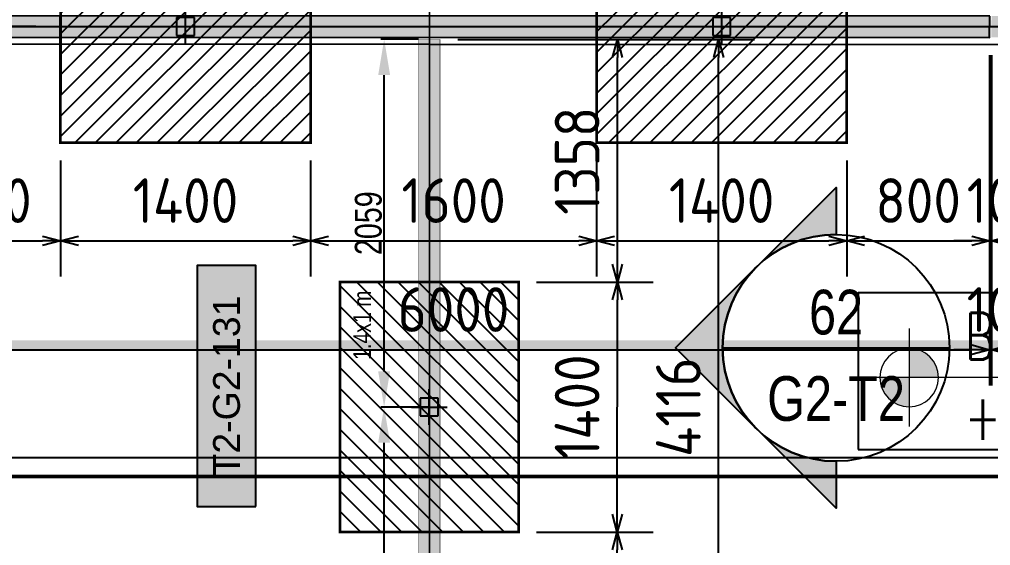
# Model space of a CAD drawing. Header units: centimetres. Extents: x -6122352 to 6876996, y -1694241 to 2592194.
# Drawn here: x 207490 to 212925, y -45092 to -42146 of the extents above; entities that cross this region are included whole.
import ezdxf
from ezdxf.enums import TextEntityAlignment as Align

# ---------------------------------------------------------------- set-up
doc = ezdxf.new("R2010")
doc.units = ezdxf.units.CM
doc.header["$MEASUREMENT"] = 0
doc.header["$PDMODE"] = 66
doc.header["$PDSIZE"] = 100
doc.linetypes.add('CENTER', pattern=[2, 1.25, -0.25, 0.25, -0.25])
doc.linetypes.add('DU23023_KAA_00_XX_M2_TR_KPTB_0024$0$DU23023_KAA_00_XX_M2_TR_XRBS_0024$0$PHANTOM2', pattern=[1.25, 0.625, -0.125, 0.125, -0.125, 0.125, -0.125])
doc.layers.get('Defpoints').update_dxf_attribs({"color": 255, "linetype": 'CENTER'})
for name, color, linetype in [('00-MI-DIM', 7, 'Continuous'), ('@MI-FOOTINGS', 7, 'Continuous'), ('@MI-MEP', 7, 'Continuous'), ('@MI-REF LAYER', 7, 'Continuous'), ('@MI-TYPE-02', 6, 'Continuous'), ('PANEL-TAGS', 7, 'Continuous'), ('XREF1$0$S-LEVELS', 2, 'Continuous'), ('XREF1$0$TYPICAL NEW PROFILE', 3, 'Continuous')]:
    doc.layers.add(name, color=color, linetype=linetype)
doc.layers.add('08-Compound Wall-2', color=6, linetype='Continuous', lineweight=25, true_color=0xff00ff)
doc.layers.add('23585-XR-AR-DAMAC PLOT LIMITS$0$1-End units', color=7, linetype='Continuous', lineweight=5, true_color=0xf8991e)
for name, color, linetype, lineweight in [('23585-XR-AR-DAMAC PLOT LIMITS$0$1-Mid units', 41, 'Continuous', 5), ('A-ANNO-TEXT', 3, 'Continuous', 25), ('XREF1$0$36-TAGLVL', 23, 'Continuous', 9)]:
    doc.layers.add(name, color=color, linetype=linetype, lineweight=lineweight)
doc.styles.add('Arial Narrow', font='ARIALN.TTF', dxfattribs={"width": 0.95, "height": 500})
doc.styles.add('JWC 1.50MM', font='GOTHIC.TTF', dxfattribs={"width": 0.8, "height": 1.5})
doc.styles.add('PANELTAG_STYLE', font='arial.ttf')
doc.styles.add('Schueco-BEMSTIL', font='isocpeur.ttf', dxfattribs={"width": 0.9})
doc.styles.add('XREF1$0$DLT_TEXT', font='romans.shx', dxfattribs={"width": 0.7})
doc.dimstyles.new('JWC - 1.5', dxfattribs={"dimtxt": 1.5, "dimasz": 2, "dimexe": 0.18, "dimexo": 0.06, "dimgap": 0.09, "dimtad": 1, "dimtoh": 1, "dimdec": 0, "dimzin": 0, "dimdsep": 46, "dimtxsty": 'JWC 1.50MM', "dimcen": 0.09, "dimclrd": 1, "dimclre": 1, "dimclrt": 2, "dimadec": 0, "dimazin": 0, "dimtfac": 1, "dimtdec": 0, "dimtofl": 0, "dimtmove": 0, "dimatfit": 3, "dimfxl": 30, "dimtolj": 1, "dimtzin": 0, "dimarcsym": 0})
doc.dimstyles.new('MI- JWC-TXT-2.5 MM', dxfattribs={"dimscale": 1.5, "dimtxt": 2.5, "dimasz": 1, "dimexe": 2, "dimexo": 1, "dimgap": 1, "dimtad": 1, "dimdec": 0, "dimdsep": 46, "dimtxsty": 'Schueco-BEMSTIL', "dimblk": 'OPEN30', "dimcen": 0, "dimdle": 2, "dimclrd": 140, "dimclre": 8, "dimclrt": 40, "dimadec": 0, "dimazin": 2, "dimtfac": 1, "dimtdec": 0, "dimtix": 1, "dimtmove": 2, "dimatfit": 3, "dimldrblk": 'OPEN', "dimfxl": 2, "dimlwd": -1, "dimlwe": -1, "dimarcsym": 0})

# ---------------------------------------------------------------- blocks, each defined once
blk = doc.blocks.new('23585-XR-AR-BOUNDARY WALLS AND SETBACKS')
at = {"layer": '08-Compound Wall-2'}
blk.add_lwpolyline([(496588.3159, 2769013.5148), (496570.6947, 2769029.661), (496564.5808, 2769022.9883), (496560.5274, 2769018.5645), (496556.4738, 2769014.1407), (496552.4204, 2769009.7169), (496548.367, 2769005.2931), (496542.2529, 2768998.6206), (496559.8743, 2768982.4745)], dxfattribs=at)
blk = doc.blocks.new('A$C9d9485f6')
at = {"layer": 'A-ANNO-TEXT', "rotation": 312.4881850805905}
blk.add_blockref('23585-XR-AR-BOUNDARY WALLS AND SETBACKS', (-2377088.5348, -1504219.2521), dxfattribs=at)
blk = doc.blocks.new('23585-XR-AR-DAMAC PLOT LIMITS')
at = {"layer": '23585-XR-AR-DAMAC PLOT LIMITS$0$1-End units', "color": 251, "true_color": 0x636466}
for points in [[(496564.5071, 2769023.0559), (496546.8119, 2769039.2697), (496552.9933, 2769046.0159), (496570.6885, 2769029.8023)], [(496564.5071, 2769023.0559), (496570.6885, 2769029.8023), (496588.3835, 2769013.5885), (496582.2021, 2769006.8421)]]:
    blk.add_lwpolyline(points, close=True, dxfattribs=at)
at = {"layer": '23585-XR-AR-DAMAC PLOT LIMITS$0$1-Mid units', "color": 251, "true_color": 0x636466}
for points in [[(496560.4537, 2769018.6321), (496542.7583, 2769034.8459), (496546.8119, 2769039.2697), (496564.5071, 2769023.0559)], [(496560.4537, 2769018.6321), (496564.5071, 2769023.0559), (496582.2021, 2769006.8421), (496578.1485, 2769002.4185)]]:
    blk.add_lwpolyline(points, close=True, dxfattribs=at)
blk = doc.blocks.new('A$Cf093b529')
at = {"layer": 'A-ANNO-TEXT'}
blk.add_blockref('23585-XR-AR-DAMAC PLOT LIMITS', (-495391.9901, -2768603.4419), dxfattribs=at)
blk = doc.blocks.new('A$C13dde150')
at = {"color": 1, "true_color": 0xeb0000, "const_width": 0.01}
blk.add_lwpolyline([(33.1502, 0.0001), (27.1502, 0.0001), (21.1502, 0), (15.1502, 0), (9.1501, 0.0001), (0.0001, 0.0001), (0, 24.0001), (9.1501, 24.0003), (15.1501, 24.0003), (21.1502, 24.0002), (27.1502, 24.0002), (33.1502, 24.0003), (42.3, 24.0002), (42.3001, 0.0001)], close=True, dxfattribs=at)
blk = doc.blocks.new('A$C4ad59038')
at = {"color": 1, "true_color": 0xeb0000, "const_width": 0.01}
blk.add_lwpolyline([(33.1764, 0.0367), (27.1764, 0.0303), (21.1764, 0.0236), (15.1764, 0.0169), (9.1764, 0.0102), (0.0265, 0), (0, 24), (9.1498, 24.01), (15.1498, 24.0167), (21.1498, 24.0234), (27.1499, 24.03), (33.1499, 24.0367), (42.3, 24.047), (42.3265, 0.047)], close=True, dxfattribs=at)
blk = doc.blocks.new('XREF1$0$LVL  ATTR')
at = {"color": 7}
blk.add_wipeout([(-0.3373, 0.3835), (1.8973, 0.3835), (1.8973, -0.4505), (-0.3373, -0.4505)], dxfattribs=at)
at = {"layer": 'XREF1$0$36-TAGLVL', "extrusion": (-4.88814e-07, 1.40652e-17, 1)}
h = blk.add_hatch(color=252, dxfattribs=at)
h.paths.add_polyline_path([(-0.0654, 0.1563, 0.414214), (-0.2216, 0), (-0.0654, 0)])
h.paths.add_polyline_path([(0.0909, 0), (-0.0654, 0), (-0.0654, -0.1562, 0.414214)])
for p, q in [((-0.0654, -0.2604), (-0.0654, 0.2604)), ((1.3511, 0, 0), (-0.3253, 0, 0))]:
    blk.add_line(p, q, dxfattribs=at)
blk.add_circle((-0.0654, 0, 0), 0.1562, dxfattribs=at)
at = {"layer": 'XREF1$0$S-LEVELS', "color": 1}
blk.add_lwpolyline([(-0.3373, 0.3835), (1.8973, 0.3835), (1.8973, -0.4505), (-0.3373, -0.4505)], close=True, dxfattribs=at)
at = {"layer": 'XREF1$0$TYPICAL NEW PROFILE', "color": 3, "style": 'XREF1$0$DLT_TEXT', "width": 0.7}
for tag, p in [('+0.00M', (0.2413, 0.0671, -0.0001)), ('S.S.L', (0.2413, -0.3453, -0.0001))]:
    blk.add_attdef(tag, p, '', height=0.25, dxfattribs=at)
blk = doc.blocks.new('A$Cf127e03c')
at = {"color": 1, "true_color": 0xeb0000, "const_width": 0.01}
blk.add_lwpolyline([(33.1502, 1.0613), (27.1502, 1.0612), (21.1502, 1.0612), (15.1502, 1.0612), (9.1501, 1.0613), (0.0001, 1.0613), (0, 25.0613), (9.1501, 25.0614), (15.1501, 25.0615), (21.1502, 25.0614), (27.1502, 25.0614), (33.1502, 25.0614), (42.3, 25.0613), (42.3001, 1.0613)], close=True, dxfattribs=at)
blk = doc.blocks.new('A$C253a53b4')
at = {"color": 1, "true_color": 0xeb0000, "const_width": 0.01}
blk.add_lwpolyline([(-2.579, -17.7101), (-8.579, -17.7166), (-14.579, -17.7233), (-20.579, -17.73), (-26.579, -17.7367), (-35.7289, -17.7469), (-35.7554, 6.2531), (-26.6056, 6.2632), (-20.6056, 6.2699), (-14.6056, 6.2766), (-8.6055, 6.2832), (-2.6055, 6.2899), (6.5446, 6.3002), (6.5711, -17.6998)], close=True, dxfattribs=at)
blk = doc.blocks.new('_Open30')
at = {"color": 0, "linetype": 'ByBlock', "lineweight": -2}
for p, q in [((-1, 0.268), (0, 0)), ((0, 0), (-1, -0.268)), ((0, 0), (-1, 0))]:
    blk.add_line(p, q, dxfattribs=at)
blk = doc.blocks.new('*D3411')
at = {"layer": '@MI-TYPE-02', "color": 8, "transparency": 16777216}
for p, q in [((-4346.7, -18260), (-4346.7, -19919.5)), ((-8463.2, -18260.8), (-8463.2, -19919.4))]:
    blk.add_line(p, q, dxfattribs=at)
at = {"layer": '@MI-TYPE-02', "color": 140, "transparency": 16777216}
blk.add_line((-8363.2, -19719.4), (-4446.7, -19719.5), dxfattribs=at)
at = {"layer": 'Defpoints', "color": 0, "transparency": 16777216}
for p in [(-8463.2, -18160.8), (-4346.7, -18160), (-4346.7, -19719.5)]:
    blk.add_point(p, dxfattribs=at)
at = {"layer": '@MI-TYPE-02', "color": 140, "transparency": 16777216, "xscale": 100, "yscale": 100, "zscale": 100}
for p, rotation in [((-8463.2, -19719.4), 179.9983766928187), ((-4346.7, -19719.5), 359.9983766928187)]:
    blk.add_blockref('_Open30', p, dxfattribs=dict(at, rotation=rotation))
at = {"layer": '@MI-TYPE-02', "color": 40, "transparency": 16777216, "insert": (-6405, -19494.5), "char_height": 250, "attachment_point": 5, "rotation": 359.9984, "style": 'Schueco-BEMSTIL'}
blk.add_mtext('4116', dxfattribs=at)
blk = doc.blocks.new('_Open')
at = {"color": 0, "linetype": 'ByBlock', "lineweight": -2}
for p, q in [((-1, 0.2), (0, 0)), ((-1, -0.2), (0, 0)), ((0, 0), (-1, 0))]:
    blk.add_line(p, q, dxfattribs=at)
blk = doc.blocks.new('T2-SINGLE FOOTING')
at = {"layer": '@MI-FOOTINGS', "transparency": 33554679}
h = blk.add_hatch(dxfattribs=at)
h.set_pattern_fill('ANSI31', color=8, scale=650)
h.paths.add_polyline_path([(-700, 500), (700, 500), (700, -500), (-700, -500)])
at = {"layer": '@MI-FOOTINGS', "color": 62, "const_width": 15}
blk.add_lwpolyline([(-700, 500), (700, 500), (700, -500), (-700, -500)], close=True, dxfattribs=at)
at = {"layer": '@MI-FOOTINGS', "color": 30}
blk.add_point((0, 0), dxfattribs=at)
at = {"color": 94, "insert": (264.8, 425.4), "char_height": 100, "attachment_point": 1, "style": 'Arial Narrow'}
blk.add_mtext_dynamic_manual_height_columns('1.4x1 m', width=1894.424, gutter_width=2500, heights=[0], dxfattribs=at)
blk = doc.blocks.new('*D4841')
at = {"color": 1, "lineweight": -2, "transparency": 16777216}
for p, q in [((-8462.4, -18038.9), (-8462.4, -17829.8)), ((-8262.4, -17847.8), (-6604.9, -17847.8)), ((-6404.9, -18094.4), (-6404.9, -17829.8))]:
    blk.add_line(p, q, dxfattribs=at)
at = {"color": 1, "transparency": 16777216}
for points in [[(-8262.4, -17814.5), (-8262.4, -17881.1), (-8462.4, -17847.8)], [(-6604.9, -17814.5), (-6604.9, -17881.1), (-6404.9, -17847.8)]]:
    blk.add_solid(points, dxfattribs=at)
at = {"layer": 'Defpoints', "color": 0, "transparency": 16777216}
for p in [(-6404.9, -17847.8), (-8462.4, -18044.9), (-6404.9, -18100.4)]:
    blk.add_point(p, dxfattribs=at)
at = {"color": 2, "transparency": 16777216, "insert": (-7433.7, -17760), "char_height": 150, "attachment_point": 5, "style": 'JWC 1.50MM'}
blk.add_mtext('\\A1;2058', dxfattribs=at)
blk = doc.blocks.new('*D4843')
at = {"color": 1, "lineweight": -2, "transparency": 16777216}
for p, q in [((-6404.9, -18094.4), (-6404.9, -17829.8)), ((-6204.9, -17847.8), (-4546, -17847.8)), ((-4346, -18039.9), (-4346, -17829.8))]:
    blk.add_line(p, q, dxfattribs=at)
at = {"color": 1, "transparency": 16777216}
for points in [[(-6204.9, -17814.5), (-6204.9, -17881.1), (-6404.9, -17847.8)], [(-4546, -17814.5), (-4546, -17881.1), (-4346, -17847.8)]]:
    blk.add_solid(points, dxfattribs=at)
at = {"layer": 'Defpoints', "color": 0, "transparency": 16777216}
for p in [(-4346, -17847.8), (-4346, -18045.9), (-6404.9, -18100.4)]:
    blk.add_point(p, dxfattribs=at)
at = {"color": 2, "transparency": 16777216, "insert": (-5375.5, -17760), "char_height": 150, "attachment_point": 5, "style": 'JWC 1.50MM'}
blk.add_mtext('\\A1;2059', dxfattribs=at)
blk = doc.blocks.new('*D3550')
at = {"color": 8, "transparency": 16777216}
for p, q in [((-8463.2, -18260.8), (-8463.2, -19352.9)), ((-7104.9, -18700.4), (-7104.9, -19352.9))]:
    blk.add_line(p, q, dxfattribs=at)
at = {"color": 140, "transparency": 16777216}
blk.add_line((-8363.2, -19152.9), (-7204.9, -19152.9), dxfattribs=at)
at = {"layer": 'Defpoints', "color": 0, "transparency": 16777216}
for p in [(-8463.2, -18160.8), (-7104.9, -18600.4), (-7104.9, -19152.9)]:
    blk.add_point(p, dxfattribs=at)
at = {"color": 140, "transparency": 16777216, "xscale": 100, "yscale": 100, "zscale": 100, "rotation": 180}
blk.add_blockref('_Open30', (-8463.2, -19152.9), dxfattribs=at)
at = {"color": 140, "transparency": 16777216, "xscale": 100, "yscale": 100, "zscale": 100}
blk.add_blockref('_Open30', (-7104.9, -19152.9), dxfattribs=at)
at = {"color": 40, "transparency": 16777216, "insert": (-7784.1, -18927.9), "char_height": 250, "attachment_point": 5, "style": 'Schueco-BEMSTIL'}
blk.add_mtext('1358', dxfattribs=at)
blk = doc.blocks.new('*D3551')
at = {"color": 8, "transparency": 16777216}
for p, q in [((-7104.9, -18700.4), (-7104.9, -19352.9)), ((-5704.9, -18700.4), (-5704.9, -19352.9))]:
    blk.add_line(p, q, dxfattribs=at)
at = {"color": 140, "transparency": 16777216}
blk.add_line((-7004.9, -19152.9), (-5804.9, -19152.9), dxfattribs=at)
at = {"layer": 'Defpoints', "color": 0, "transparency": 16777216}
for p in [(-7104.9, -18600.4), (-5704.9, -18600.4), (-5704.9, -19152.9)]:
    blk.add_point(p, dxfattribs=at)
at = {"color": 140, "transparency": 16777216, "xscale": 100, "yscale": 100, "zscale": 100, "rotation": 180}
blk.add_blockref('_Open30', (-7104.9, -19152.9), dxfattribs=at)
at = {"color": 140, "transparency": 16777216, "xscale": 100, "yscale": 100, "zscale": 100}
blk.add_blockref('_Open30', (-5704.9, -19152.9), dxfattribs=at)
at = {"color": 40, "transparency": 16777216, "insert": (-6404.9, -18927.9), "char_height": 250, "attachment_point": 5, "style": 'Schueco-BEMSTIL'}
blk.add_mtext('1400', dxfattribs=at)
blk = doc.blocks.new('*D3552')
at = {"color": 8, "transparency": 16777216}
for p, q in [((-4346.7, -18260), (-4346.7, -19352.9)), ((-5704.9, -18700.4), (-5704.9, -19352.9))]:
    blk.add_line(p, q, dxfattribs=at)
at = {"color": 140, "transparency": 16777216}
blk.add_line((-5604.9, -19152.9), (-4446.7, -19152.9), dxfattribs=at)
at = {"layer": 'Defpoints', "color": 0, "transparency": 16777216}
for p in [(-4346.7, -18160), (-5704.9, -18600.4), (-4346.7, -19152.9)]:
    blk.add_point(p, dxfattribs=at)
at = {"color": 140, "transparency": 16777216, "xscale": 100, "yscale": 100, "zscale": 100, "rotation": 180}
blk.add_blockref('_Open30', (-5704.9, -19152.9), dxfattribs=at)
at = {"color": 140, "transparency": 16777216, "xscale": 100, "yscale": 100, "zscale": 100}
blk.add_blockref('_Open30', (-4346.7, -19152.9), dxfattribs=at)
at = {"color": 40, "transparency": 16777216, "insert": (-5025.8, -18927.9), "char_height": 250, "attachment_point": 5, "style": 'Schueco-BEMSTIL'}
blk.add_mtext('1358', dxfattribs=at)
blk = doc.blocks.new('T2-FOOTING PLAN')
at = {"layer": '@MI-FOOTINGS', "transparency": 33554679}
h = blk.add_hatch(dxfattribs=at)
h.set_pattern_fill('ANSI31', color=8, scale=650)
h.paths.add_polyline_path([(-700, 650), (700, 650), (700, -650), (-700, -650)])
at = {"layer": '@MI-FOOTINGS', "color": 160, "true_color": 0x3340f0, "const_width": 15}
blk.add_lwpolyline([(-700, 650), (700, 650), (700, -650), (-700, -650)], close=True, dxfattribs=at)
at = {"layer": '@MI-FOOTINGS', "color": 30}
blk.add_point((0, 0), dxfattribs=at)
blk = doc.blocks.new('*D998')
at = {"layer": '@MI-TYPE-02', "color": 8, "transparency": 16777216}
for p, q in [((375720.8, -190786.8), (375720.8, -192636.3)), ((381720.8, -190789), (381720.8, -192636.3))]:
    blk.add_line(p, q, dxfattribs=at)
at = {"layer": '@MI-TYPE-02', "color": 140, "transparency": 16777216}
blk.add_line((375820.8, -192436.3), (381620.8, -192436.3), dxfattribs=at)
at = {"layer": 'Defpoints', "color": 0, "transparency": 16777216}
for p in [(375720.8, -190686.8), (381720.8, -190689), (381720.8, -192436.3)]:
    blk.add_point(p, dxfattribs=at)
at = {"layer": '@MI-TYPE-02', "color": 140, "transparency": 16777216, "xscale": 100, "yscale": 100, "zscale": 100, "rotation": 180}
blk.add_blockref('_Open30', (375720.8, -192436.3), dxfattribs=at)
at = {"layer": '@MI-TYPE-02', "color": 140, "transparency": 16777216, "xscale": 100, "yscale": 100, "zscale": 100}
blk.add_blockref('_Open30', (381720.8, -192436.3), dxfattribs=at)
at = {"layer": '@MI-TYPE-02', "color": 40, "transparency": 16777216, "insert": (378720.8, -192211.3), "char_height": 250, "attachment_point": 5, "style": 'Schueco-BEMSTIL'}
blk.add_mtext('6000', dxfattribs=at)
blk = doc.blocks.new('*D999')
at = {"layer": '@MI-TYPE-02', "color": 8, "transparency": 16777216}
for p, q in [((381720.8, -190789), (381720.8, -192636.3)), ((381730.8, -190787.9), (381730.8, -192636.3))]:
    blk.add_line(p, q, dxfattribs=at)
at = {"layer": '@MI-TYPE-02', "color": 140, "transparency": 16777216}
for p, q in [((381620.8, -192436.3), (381520.8, -192436.3)), ((381720.8, -192436.3), (381730.8, -192436.3)), ((381830.8, -192436.3), (381930.8, -192436.3))]:
    blk.add_line(p, q, dxfattribs=at)
at = {"layer": 'Defpoints', "color": 0, "transparency": 16777216}
for p in [(381720.8, -190689), (381730.8, -190687.9), (381730.8, -192436.3)]:
    blk.add_point(p, dxfattribs=at)
at = {"layer": '@MI-TYPE-02', "color": 140, "transparency": 16777216, "xscale": 100, "yscale": 100, "zscale": 100}
blk.add_blockref('_Open30', (381720.8, -192436.3), dxfattribs=at)
at = {"layer": '@MI-TYPE-02', "color": 140, "transparency": 16777216, "xscale": 100, "yscale": 100, "zscale": 100, "rotation": 180}
blk.add_blockref('_Open30', (381730.8, -192436.3), dxfattribs=at)
at = {"layer": '@MI-TYPE-02', "color": 40, "transparency": 16777216, "insert": (381725.8, -192211.3), "char_height": 250, "attachment_point": 5, "style": 'Schueco-BEMSTIL'}
blk.add_mtext('10', dxfattribs=at)
blk = doc.blocks.new('*D1031')
at = {"layer": '@MI-TYPE-02', "color": 8, "transparency": 16777216}
for p, q in [((375720.8, -190786.8), (375720.8, -192026.3)), ((376521.1, -191376.3), (376521.1, -192026.3))]:
    blk.add_line(p, q, dxfattribs=at)
at = {"layer": '@MI-TYPE-02', "color": 140, "transparency": 16777216}
blk.add_line((375820.8, -191826.3), (376421.1, -191826.3), dxfattribs=at)
at = {"layer": 'Defpoints', "color": 0, "transparency": 16777216}
for p in [(375720.8, -190686.8), (376521.1, -191276.3), (376521.1, -191826.3)]:
    blk.add_point(p, dxfattribs=at)
at = {"layer": '@MI-TYPE-02', "color": 140, "transparency": 16777216, "xscale": 100, "yscale": 100, "zscale": 100, "rotation": 180}
blk.add_blockref('_Open30', (375720.8, -191826.3), dxfattribs=at)
at = {"layer": '@MI-TYPE-02', "color": 140, "transparency": 16777216, "xscale": 100, "yscale": 100, "zscale": 100}
blk.add_blockref('_Open30', (376521.1, -191826.3), dxfattribs=at)
at = {"layer": '@MI-TYPE-02', "color": 40, "transparency": 16777216, "insert": (376121, -191601.3), "char_height": 250, "attachment_point": 5, "style": 'Schueco-BEMSTIL'}
blk.add_mtext('800', dxfattribs=at)
blk = doc.blocks.new('*D1032')
at = {"layer": '@MI-TYPE-02', "color": 8, "transparency": 16777216}
for p, q in [((376521.1, -191376.3), (376521.1, -192026.3)), ((377921.1, -191376.6), (377921.1, -192026.3))]:
    blk.add_line(p, q, dxfattribs=at)
at = {"layer": '@MI-TYPE-02', "color": 140, "transparency": 16777216}
blk.add_line((376621.1, -191826.3), (377821.1, -191826.3), dxfattribs=at)
at = {"layer": 'Defpoints', "color": 0, "transparency": 16777216}
for p in [(376521.1, -191276.3), (377921.1, -191276.6), (377921.1, -191826.3)]:
    blk.add_point(p, dxfattribs=at)
at = {"layer": '@MI-TYPE-02', "color": 140, "transparency": 16777216, "xscale": 100, "yscale": 100, "zscale": 100, "rotation": 180}
blk.add_blockref('_Open30', (376521.1, -191826.3), dxfattribs=at)
at = {"layer": '@MI-TYPE-02', "color": 140, "transparency": 16777216, "xscale": 100, "yscale": 100, "zscale": 100}
blk.add_blockref('_Open30', (377921.1, -191826.3), dxfattribs=at)
at = {"layer": '@MI-TYPE-02', "color": 40, "transparency": 16777216, "insert": (377221.1, -191601.3), "char_height": 250, "attachment_point": 5, "style": 'Schueco-BEMSTIL'}
blk.add_mtext('1400', dxfattribs=at)
blk = doc.blocks.new('*D1033')
at = {"layer": '@MI-TYPE-02', "color": 8, "transparency": 16777216}
for p, q in [((377921.1, -191376.6), (377921.1, -192026.3)), ((379521.1, -191376.9), (379521.1, -192026.3))]:
    blk.add_line(p, q, dxfattribs=at)
at = {"layer": '@MI-TYPE-02', "color": 140, "transparency": 16777216}
blk.add_line((378021.1, -191826.3), (379421.1, -191826.3), dxfattribs=at)
at = {"layer": 'Defpoints', "color": 0, "transparency": 16777216}
for p in [(377921.1, -191276.6), (379521.1, -191276.9), (379521.1, -191826.3)]:
    blk.add_point(p, dxfattribs=at)
at = {"layer": '@MI-TYPE-02', "color": 140, "transparency": 16777216, "xscale": 100, "yscale": 100, "zscale": 100, "rotation": 180}
blk.add_blockref('_Open30', (377921.1, -191826.3), dxfattribs=at)
at = {"layer": '@MI-TYPE-02', "color": 140, "transparency": 16777216, "xscale": 100, "yscale": 100, "zscale": 100}
blk.add_blockref('_Open30', (379521.1, -191826.3), dxfattribs=at)
at = {"layer": '@MI-TYPE-02', "color": 40, "transparency": 16777216, "insert": (378721.1, -191601.3), "char_height": 250, "attachment_point": 5, "style": 'Schueco-BEMSTIL'}
blk.add_mtext('1600', dxfattribs=at)
blk = doc.blocks.new('*D1034')
at = {"layer": '@MI-TYPE-02', "color": 8, "transparency": 16777216}
for p, q in [((379521.1, -191376.9), (379521.1, -192026.3)), ((380921.1, -191377.1), (380921.1, -192026.3))]:
    blk.add_line(p, q, dxfattribs=at)
at = {"layer": '@MI-TYPE-02', "color": 140, "transparency": 16777216}
blk.add_line((379621.1, -191826.3), (380821.1, -191826.3), dxfattribs=at)
at = {"layer": 'Defpoints', "color": 0, "transparency": 16777216}
for p in [(379521.1, -191276.9), (380921.1, -191277.1), (380921.1, -191826.3)]:
    blk.add_point(p, dxfattribs=at)
at = {"layer": '@MI-TYPE-02', "color": 140, "transparency": 16777216, "xscale": 100, "yscale": 100, "zscale": 100, "rotation": 180}
blk.add_blockref('_Open30', (379521.1, -191826.3), dxfattribs=at)
at = {"layer": '@MI-TYPE-02', "color": 140, "transparency": 16777216, "xscale": 100, "yscale": 100, "zscale": 100}
blk.add_blockref('_Open30', (380921.1, -191826.3), dxfattribs=at)
at = {"layer": '@MI-TYPE-02', "color": 40, "transparency": 16777216, "insert": (380221.1, -191601.3), "char_height": 250, "attachment_point": 5, "style": 'Schueco-BEMSTIL'}
blk.add_mtext('1400', dxfattribs=at)
blk = doc.blocks.new('*D1035')
at = {"layer": '@MI-TYPE-02', "color": 8, "transparency": 16777216}
for p, q in [((381720.8, -190787.9), (381720.8, -192026.3)), ((380921.1, -191377.1), (380921.1, -192026.3))]:
    blk.add_line(p, q, dxfattribs=at)
at = {"layer": '@MI-TYPE-02', "color": 140, "transparency": 16777216}
blk.add_line((381021.1, -191826.3), (381620.8, -191826.3), dxfattribs=at)
at = {"layer": 'Defpoints', "color": 0, "transparency": 16777216}
for p in [(381720.8, -190687.9), (380921.1, -191277.1), (381720.8, -191826.3)]:
    blk.add_point(p, dxfattribs=at)
at = {"layer": '@MI-TYPE-02', "color": 140, "transparency": 16777216, "xscale": 100, "yscale": 100, "zscale": 100, "rotation": 180}
blk.add_blockref('_Open30', (380921.1, -191826.3), dxfattribs=at)
at = {"layer": '@MI-TYPE-02', "color": 140, "transparency": 16777216, "xscale": 100, "yscale": 100, "zscale": 100}
blk.add_blockref('_Open30', (381720.8, -191826.3), dxfattribs=at)
at = {"layer": '@MI-TYPE-02', "color": 40, "transparency": 16777216, "insert": (381321, -191601.3), "char_height": 250, "attachment_point": 5, "style": 'Schueco-BEMSTIL'}
blk.add_mtext('800', dxfattribs=at)
blk = doc.blocks.new('*D1036')
at = {"layer": '@MI-TYPE-02', "color": 8, "transparency": 16777216}
for p, q in [((381720.8, -190787.9), (381720.8, -192026.3)), ((381730.8, -190787.9), (381730.8, -192026.3))]:
    blk.add_line(p, q, dxfattribs=at)
at = {"layer": '@MI-TYPE-02', "color": 140, "transparency": 16777216}
for p, q in [((381620.8, -191826.3), (381520.8, -191826.3)), ((381720.8, -191826.3), (381730.8, -191826.3)), ((381830.8, -191826.3), (381930.8, -191826.3))]:
    blk.add_line(p, q, dxfattribs=at)
at = {"layer": 'Defpoints', "color": 0, "transparency": 16777216}
for p in [(381720.8, -190687.9), (381730.8, -190687.9), (381730.8, -191826.3)]:
    blk.add_point(p, dxfattribs=at)
at = {"layer": '@MI-TYPE-02', "color": 140, "transparency": 16777216, "xscale": 100, "yscale": 100, "zscale": 100}
blk.add_blockref('_Open30', (381720.8, -191826.3), dxfattribs=at)
at = {"layer": '@MI-TYPE-02', "color": 140, "transparency": 16777216, "xscale": 100, "yscale": 100, "zscale": 100, "rotation": 180}
blk.add_blockref('_Open30', (381730.8, -191826.3), dxfattribs=at)
at = {"layer": '@MI-TYPE-02', "color": 40, "transparency": 16777216, "insert": (381725.8, -191601.3), "char_height": 250, "attachment_point": 5, "style": 'Schueco-BEMSTIL'}
blk.add_mtext('10', dxfattribs=at)
blk = doc.blocks.new('*D1042')
at = {"layer": '@MI-TYPE-02', "color": 8, "transparency": 16777216}
for p, q in [((345441, -190721.4), (345441, -193239.8)), ((387730.9, -190730.1), (387730.9, -193239.8))]:
    blk.add_line(p, q, dxfattribs=at)
at = {"layer": '@MI-TYPE-02', "color": 140, "transparency": 16777216}
blk.add_line((345541, -193039.8), (387630.9, -193039.8), dxfattribs=at)
at = {"layer": 'Defpoints', "color": 0, "transparency": 16777216}
for p in [(345441, -190621.4), (387730.9, -190630.1), (387730.9, -193039.8)]:
    blk.add_point(p, dxfattribs=at)
at = {"layer": '@MI-TYPE-02', "color": 140, "transparency": 16777216, "xscale": 100, "yscale": 100, "zscale": 100, "rotation": 180}
blk.add_blockref('_Open30', (345441, -193039.8), dxfattribs=at)
at = {"layer": '@MI-TYPE-02', "color": 140, "transparency": 16777216, "xscale": 100, "yscale": 100, "zscale": 100}
blk.add_blockref('_Open30', (387730.9, -193039.8), dxfattribs=at)
at = {"layer": '@MI-TYPE-02', "color": 40, "transparency": 16777216, "insert": (366586, -192814.8), "char_height": 250, "attachment_point": 5, "style": 'Schueco-BEMSTIL'}
blk.add_mtext('42290', dxfattribs=at)
blk = doc.blocks.new('*U1430')
h = blk.add_hatch(color=94)
edge = h.paths.add_edge_path()
edge.add_line((0, -6.35), (0, -8.98))
edge.add_line((0, -8.98), (-8.98, 0))
edge.add_line((-8.98, 0), (0, 8.98))
edge.add_line((0, 8.98), (0, 6.35))
edge.add_arc((0, 0), 6.35, 90, 270)
at = {"color": 94}
blk.add_line((-6.35, 0), (6.35, 0), dxfattribs=at)
for points in [[(0, -6.35), (0, -8.98), (-8.98, 0), (0, 8.98), (0, 6.35, 1)], [(-4.49, 4.49, 0.414214), (-4.49, -4.49), (-8.98, 0), (-4.49, 4.49)]]:
    blk.add_lwpolyline(points, format="xyb", close=True)
blk.add_circle((0, 0), 6.35, dxfattribs=at)
at = {"style": 'Arial Narrow', "width": 0.95, "flags": 8}
blk.add_attdef('VIEWNUMBER', text='', height=2.5, dxfattribs=at).set_placement((0, 0), align=Align.BOTTOM_CENTER)
blk.add_attdef('SHEETNUMBER', text='', height=2.5, dxfattribs=at).set_placement((0, -1.588), align=Align.TOP_CENTER)
blk = doc.blocks.new('PANELTAG')
at = {"layer": 'PANEL-TAGS', "color": 1}
blk.add_lwpolyline([(-13.5, -3.3), (13.5, -3.3), (13.5, 3.3), (-13.5, 3.3)], close=True, dxfattribs=at)
at = {"layer": 'PANEL-TAGS', "color": 40, "true_color": 0xffd700}
blk.add_solid([(-13.5, -3.3), (13.5, -3.3), (-13.5, 3.3), (13.5, 3.3)], dxfattribs=at)
at = {"layer": 'PANEL-TAGS', "color": 5, "style": 'PANELTAG_STYLE'}
blk.add_attdef('TAGNO', text='', height=3, dxfattribs=at).set_placement((0, 0), align=Align.CENTER)
blk = doc.blocks.new('G6-Partition Walls')
at = {"layer": '@MI-TYPE-02'}
h = blk.add_hatch(color=256, dxfattribs=at)
h.dxf.hatch_style = 1
h.paths.add_polyline_path([(-8541.8, -40.9), (-8541.9, -160.9), (-4353.6, -161.9), (-4353.6, -41.9)])
h.paths.add_polyline_path([(-8763.6, -6040.1), (-8763.6, -6160.1), (-4345.5, -6161.7), (-4345.5, -6041.7)])
h.paths.add_polyline_path([(-8542.2, -12160.6), (-8542.2, -12040.6), (-4353.9, -12039.9), (-4353.9, -12159.9)])
h.paths.add_polyline_path([(-8463.2, -18160.8), (-8463.2, -18040.8), (-4346.7, -18040), (-4346.7, -18160)])
at = {"layer": '@MI-TYPE-02', "const_width": 2.5}
blk.add_lwpolyline([(-8463.2, -18160.8), (-8463.2, -18040.8), (-4346.7, -18040), (-4346.7, -18160)], close=True, dxfattribs=at)
blk.add_blockref('T2-SINGLE FOOTING', (-6404.9, -18100.4))
at = {"color": 94}
for base, p1, p2, picture, middle in [((-6404.9451, -17847.785), (-8462.4493, -18044.8567), (-6404.9451, -18100.402), '*D4841', (-7433.6972, -17760.012)), ((-4346, -17847.8), (-6404.9, -18100.4), (-4346, -18045.9), '*D4843', (-5375.5, -17760))]:
    dim = blk.add_linear_dim(base=base, p1=p1, p2=p2, dimstyle='JWC - 1.5', dxfattribs=at)
    dim.commit()
    dim.dimension.update_dxf_attribs({"geometry": picture, "text_midpoint": middle})
for base, p1, p2, picture, middle in [((-7104.9, -19152.9), (-8463.2, -18160.8), (-7104.9, -18600.4), '*D3550', (-7784.1, -18927.9)), ((-4346.7, -19152.9), (-5704.9, -18600.4), (-4346.7, -18160), '*D3552', (-5025.8, -18927.9)), ((-5704.9, -19152.9), (-7104.9, -18600.4), (-5704.9, -18600.4), '*D3551', (-6404.9, -18927.9))]:
    dim = blk.add_linear_dim(base=base, p1=p1, p2=p2, dimstyle='MI- JWC-TXT-2.5 MM')
    dim.commit()
    dim.dimension.update_dxf_attribs({"geometry": picture, "text_midpoint": middle})
at = {"layer": '@MI-TYPE-02'}
dim = blk.add_linear_dim(base=(-4346.7, -19719.5), p1=(-8463.2, -18160.8), p2=(-4346.7, -18160), angle=179.9984, dimstyle='MI- JWC-TXT-2.5 MM', dxfattribs=at)
dim.commit()
dim.dimension.update_dxf_attribs({"geometry": '*D3411', "text_midpoint": (-6405, -19494.5)})
blk = doc.blocks.new('T2-REAR-PARTITION PLAN')
at = {"layer": '@MI-TYPE-02'}
h = blk.add_hatch(color=256, dxfattribs=at)
h.dxf.hatch_style = 1
h.paths.add_polyline_path([(42290.2, 51.3), (36290.3, 53.5), (36289.8, -66.5), (42289.7, -68.7)])
h.paths.add_polyline_path([(36280.3, 52.4), (30280.3, 54.6), (30279.9, -65.4), (36279.8, -67.6)])
h.paths.add_polyline_path([(30270.3, 53.6), (24270.4, 55.8), (24269.9, -64.2), (30269.9, -66.4)])
h.paths.add_polyline_path([(24260.4, 54.6), (18260.5, 56.8), (18260, -63.2), (24259.9, -65.4)])
h.paths.add_polyline_path([(18250.5, 55.9), (12250.5, 58.1), (12250.1, -61.9), (18250, -64.1)])
h.paths.add_polyline_path([(12240.6, 57.3), (6240.6, 59.5), (6240.2, -60.5), (12240.1, -62.7)])
h.paths.add_polyline_path([(6230.6, 58.4), (0.2, 60), (-0.2, -60), (6230.2, -61.6)])
blk.add_lwpolyline([(36280.3, 52.4), (30280.3, 54.6), (30279.9, -65.4), (36279.8, -67.6)], close=True, dxfattribs=at)
at = {"layer": '@MI-FOOTINGS', "rotation": 359.9898439714545}
for p in [(31780.3, -5.1), (34780.3, -5.6)]:
    blk.add_blockref('T2-FOOTING PLAN', p, dxfattribs=at)
at = {"layer": '@MI-TYPE-02'}
for base, p1, p2, picture, middle in [((42290, -2418.4), (0, 0), (42290, -8.7), '*D1042', (21145, -2193.4)), ((36279.8, -1814.9), (30279.9, -65.4), (36279.8, -67.6), '*D998', (33279.8, -1589.9)), ((31080.2, -1204.9), (30279.9, -65.4), (31080.2, -654.9), '*D1031', (30680, -979.9)), ((36279.8, -1204.9), (35480.2, -655.7), (36279.8, -66.5), '*D1035', (35880, -979.9)), ((36289.8, -1814.9), (36279.8, -67.6), (36289.8, -66.5), '*D999', (36284.8, -1589.9)), ((36289.8, -1204.9), (36279.8, -66.5), (36289.8, -66.5), '*D1036', (36284.8, -979.9)), ((32480.2, -1204.9), (31080.2, -654.9), (32480.2, -655.2), '*D1032', (31780.2, -979.9)), ((34080.2, -1204.9), (32480.2, -655.2), (34080.2, -655.5), '*D1033', (33280.2, -979.9)), ((35480.2, -1204.9), (34080.2, -655.5), (35480.2, -655.7), '*D1034', (34780.2, -979.9))]:
    dim = blk.add_linear_dim(base=base, p1=p1, p2=p2, dimstyle='MI- JWC-TXT-2.5 MM', dxfattribs=at)
    dim.commit()
    dim.dimension.update_dxf_attribs({"geometry": picture, "text_midpoint": middle, "insert": (-345441, 190621.4)})

msp = doc.modelspace()

# ---------------------------------------------------------------- block references
at = {"layer": '@MI-MEP', "color": 10, "xscale": 1000, "yscale": 1000, "zscale": 1000}
for name, p, rotation in [('A$C13dde150', (218939.01181, -18188.10512), 179.9915172122519), ('A$C4ad59038', (176605.98127, -66181.96705), 359.9295836861422)]:
    msp.add_blockref(name, p, dxfattribs=dict(at, rotation=rotation))
at = {"layer": '@MI-REF LAYER', "xscale": 1000, "yscale": 1000, "zscale": 1000}
msp.add_blockref('A$C9d9485f6', (-23958.95046, 48155.57226), dxfattribs=at)
at = {"layer": '@MI-REF LAYER', "xscale": 1000, "yscale": 1000, "zscale": 1000, "rotation": 312.4882903633292}
msp.add_blockref('A$Cf093b529', (-891608.73293, 539022.72011), dxfattribs=at)
at = {"layer": '@MI-REF LAYER', "color": 10, "xscale": 1000, "yscale": 1000, "zscale": 1000, "rotation": 179.9898040390041}
msp.add_blockref('A$Cf127e03c', (218939.91847, -17125.68053), dxfattribs=at)
at = {"layer": '@MI-TYPE-02', "rotation": 89.9898100330467}
msp.add_blockref('G6-Partition Walls', (191684.27885, -37908.2965), dxfattribs=at)
at = {"layer": 'PANEL-TAGS'}
ref = msp.add_blockref('PANELTAG', (208648.95513, -44198.8719), dxfattribs=dict(at, xscale=50.00000000000001, yscale=50.00000000000001, zscale=50.00000000000001, rotation=90.00000000000001))
ref.add_attrib('TAGNO', 'T2-G2-131', dxfattribs={"color": 5, "height": 150, "rotation": 90, "style": 'PANELTAG_STYLE'}).set_placement((208648.95513, -44198.8719), align=Align.MIDDLE_CENTER)

# ---------------------------------------------------------------- next in the draw order: block references
at = {"layer": '@MI-REF LAYER', "color": 7}
ref = msp.add_blockref('XREF1$0$LVL  ATTR', (212537.9099, -44150.96904, 0.15112), dxfattribs=dict(at, xscale=-1051.480567989675, yscale=1051.480567989676, zscale=1051.480567989675, rotation=179.9900720309284))
ref.add_attrib('S.S.L', 'B.Y.L(DMD)', (212780.97359, -44050.83953), dxfattribs={"layer": 'XREF1$0$TYPICAL NEW PROFILE', "color": 3, "height": 262.870142, "rotation": 359.99007532, "style": 'XREF1$0$DLT_TEXT', "width": 0.7})
ref.add_attrib('+0.00M', '+36.77M ', (212778.67022, -44500.17413), dxfattribs={"layer": 'XREF1$0$TYPICAL NEW PROFILE', "color": 3, "height": 262.870142, "rotation": 359.99007532, "style": 'XREF1$0$DLT_TEXT', "width": 0.7})

# ---------------------------------------------------------------- next in the draw order: linework, layer by layer
at = {"layer": '00-MI-DIM', "color": 94, "linetype": 'DU23023_KAA_00_XX_M2_TR_KPTB_0024$0$DU23023_KAA_00_XX_M2_TR_XRBS_0024$0$PHANTOM2', "ltscale": 10, "const_width": 50, "elevation": 157.46104}
msp.add_lwpolyline([(263982.82308, -43721.46381), (263982.82308, -43967.45786), (899.07186, -43967.45786), (895.50481, -43721.32951)], dxfattribs=at)
at = {"layer": '@MI-REF LAYER', "color": 1, "const_width": 20}
msp.add_lwpolyline([(176735.38439, -42203.37949), (179449.02507, -44700.28043), (193093.57564, -44702.41921), (193091.63408, -47450.04823), (193093.57564, -44702.41921), (216029.7636, -44705.83673), (218915.56081, -42210.83973)], dxfattribs=at)

# ---------------------------------------------------------------- next in the draw order: block references
at = {"layer": '00-MI-DIM'}
ref = msp.add_blockref('*U1430', (212060.15412, -43984.83169, -22.46022), dxfattribs=dict(at, xscale=100, yscale=100, zscale=100))
ref.add_attrib('VIEWNUMBER', '62', dxfattribs={"layer": '0', "height": 250, "style": 'Arial Narrow', "width": 0.95}).set_placement((212060.15412, -43984.83169, -22.46022), align=Align.BOTTOM_CENTER)
ref.add_attrib('SHEETNUMBER', 'G2-T2', dxfattribs={"layer": '0', "height": 250, "style": 'Arial Narrow', "width": 0.95}).set_placement((212060.15412, -44143.58169, -22.46022), align=Align.TOP_CENTER)
at = {"layer": '@MI-REF LAYER', "color": 10, "xscale": 999.9999999999998, "yscale": 999.9999999999998, "zscale": 999.9999999999998, "rotation": 359.9261574199823}
msp.add_blockref('A$C253a53b4', (212382.78389, -48478.68169), dxfattribs=at)
at = {"layer": '@MI-TYPE-02'}
msp.add_blockref('T2-REAR-PARTITION PLAN', (176639.75915, -42180.56039), dxfattribs=at)

doc.saveas('drawing.dxf')
